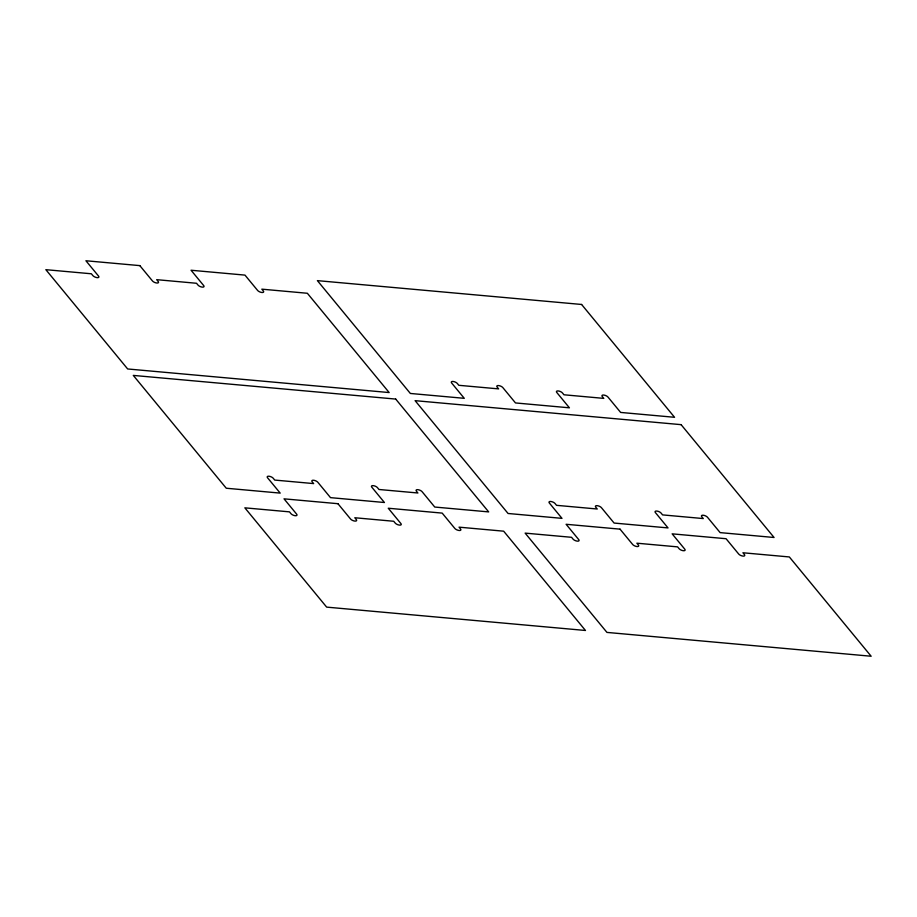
<?xml version="1.0" encoding="UTF-8"?>
<svg xmlns="http://www.w3.org/2000/svg" width="917" height="917" viewBox="0 0 917 917"><rect width="100%" height="100%" fill="white"/><g stroke="black" fill="none" stroke-linecap="round" stroke-linejoin="round"><path stroke-width="1.38" d="M581.596 304.467L317.397 280.636L410.358 393.462L464.277 398.322L451.634 382.985A3.416 1.387 21.9 0 1 453.021 381.461A3.416 1.387 21.9 0 1 457.342 383.501L458.821 385.3L498.63 388.888L497.152 387.1A3.416 1.387 21.9 0 1 498.539 385.564A3.416 1.387 21.9 0 1 502.86 387.616L515.492 402.941L569.411 407.813L556.779 392.476A3.416 1.387 21.9 0 1 558.155 390.94A3.416 1.387 21.9 0 1 562.488 392.992L563.966 394.78L603.776 398.379L602.297 396.58A3.416 1.387 21.9 0 1 603.673 395.044A3.416 1.387 21.9 0 1 608.005 397.095L620.637 412.432L674.557 417.292L581.596 304.467M139.831 265.621L85.923 260.76L98.555 276.097A3.416 1.387 21.9 0 1 97.179 277.633A3.416 1.387 21.9 0 1 92.846 275.581L91.368 273.782L45.85 269.678L127.658 368.966L389.163 392.556L307.355 293.268L261.838 289.164L263.317 290.953A3.416 1.387 21.9 0 1 261.941 292.489A3.416 1.387 21.9 0 1 257.608 290.437L244.977 275.111L191.057 270.24L203.689 285.577A3.416 1.387 21.9 0 1 202.313 287.113A3.416 1.387 21.9 0 1 197.992 285.061L196.513 283.273L156.704 279.674L158.183 281.473A3.416 1.387 21.9 0 1 156.796 283.009A3.416 1.387 21.9 0 1 152.474 280.957L139.831 265.621M681.102 424.651L415.103 400.66L508.064 513.486L561.983 518.357L549.352 503.02A3.416 1.387 21.9 0 1 550.727 501.484A3.416 1.387 21.9 0 1 555.06 503.536L556.539 505.324L597.242 509.004L595.763 507.204A3.416 1.387 21.9 0 1 597.139 505.668A3.416 1.387 21.9 0 1 601.472 507.72L614.103 523.057L668.023 527.917L655.391 512.58A3.416 1.387 21.9 0 1 656.767 511.056A3.416 1.387 21.9 0 1 661.1 513.096L662.578 514.895L703.282 518.563L701.803 516.775A3.416 1.387 21.9 0 1 703.179 515.239A3.416 1.387 21.9 0 1 707.511 517.291L720.143 532.617L774.063 537.488L681.102 424.651M395.708 399.078L133.297 375.408L226.27 488.234L280.189 493.105L267.546 477.768A3.416 1.387 21.9 0 1 268.922 476.232A3.416 1.387 21.9 0 1 273.255 478.284L274.733 480.072L313.648 483.591L312.17 481.792A3.416 1.387 21.9 0 1 313.545 480.256A3.416 1.387 21.9 0 1 317.878 482.308L330.51 497.644L384.429 502.505L371.798 487.168A3.416 1.387 21.9 0 1 373.173 485.643A3.416 1.387 21.9 0 1 377.495 487.684L378.973 489.483L417.888 492.991L416.41 491.191A3.416 1.387 21.9 0 1 417.785 489.667A3.416 1.387 21.9 0 1 422.118 491.707L434.75 507.044L488.669 511.904L395.708 399.078M337.937 503.697L284.029 498.837L296.661 514.173A3.416 1.387 21.9 0 1 295.285 515.709A3.416 1.387 21.9 0 1 290.953 513.658L289.474 511.858L244.85 507.835L326.658 607.123L585.47 630.472L503.662 531.184L459.05 527.16L460.529 528.949A3.416 1.387 21.9 0 1 459.153 530.485A3.416 1.387 21.9 0 1 454.821 528.433L442.189 513.107L388.269 508.236L400.901 523.573A3.416 1.387 21.9 0 1 399.525 525.109A3.416 1.387 21.9 0 1 395.193 523.057L393.714 521.269L354.81 517.75L356.289 519.549A3.416 1.387 21.9 0 1 354.902 521.085A3.416 1.387 21.9 0 1 350.581 519.033L337.937 503.697M620.03 529.143L566.11 524.283L578.742 539.62A3.416 1.387 21.9 0 1 577.366 541.145A3.416 1.387 21.9 0 1 573.033 539.104L571.555 537.305L525.143 533.121L606.951 632.409L871.15 656.24L789.342 556.951L742.93 552.768L744.409 554.556A3.416 1.387 21.9 0 1 743.034 556.092A3.416 1.387 21.9 0 1 738.701 554.04L726.069 538.715L672.15 533.843L684.781 549.18A3.416 1.387 21.9 0 1 683.406 550.716A3.416 1.387 21.9 0 1 679.073 548.664L677.594 546.876L636.891 543.196L638.37 544.996A3.416 1.387 21.9 0 1 636.994 546.532A3.416 1.387 21.9 0 1 632.661 544.48L620.03 529.143"/></g></svg>
